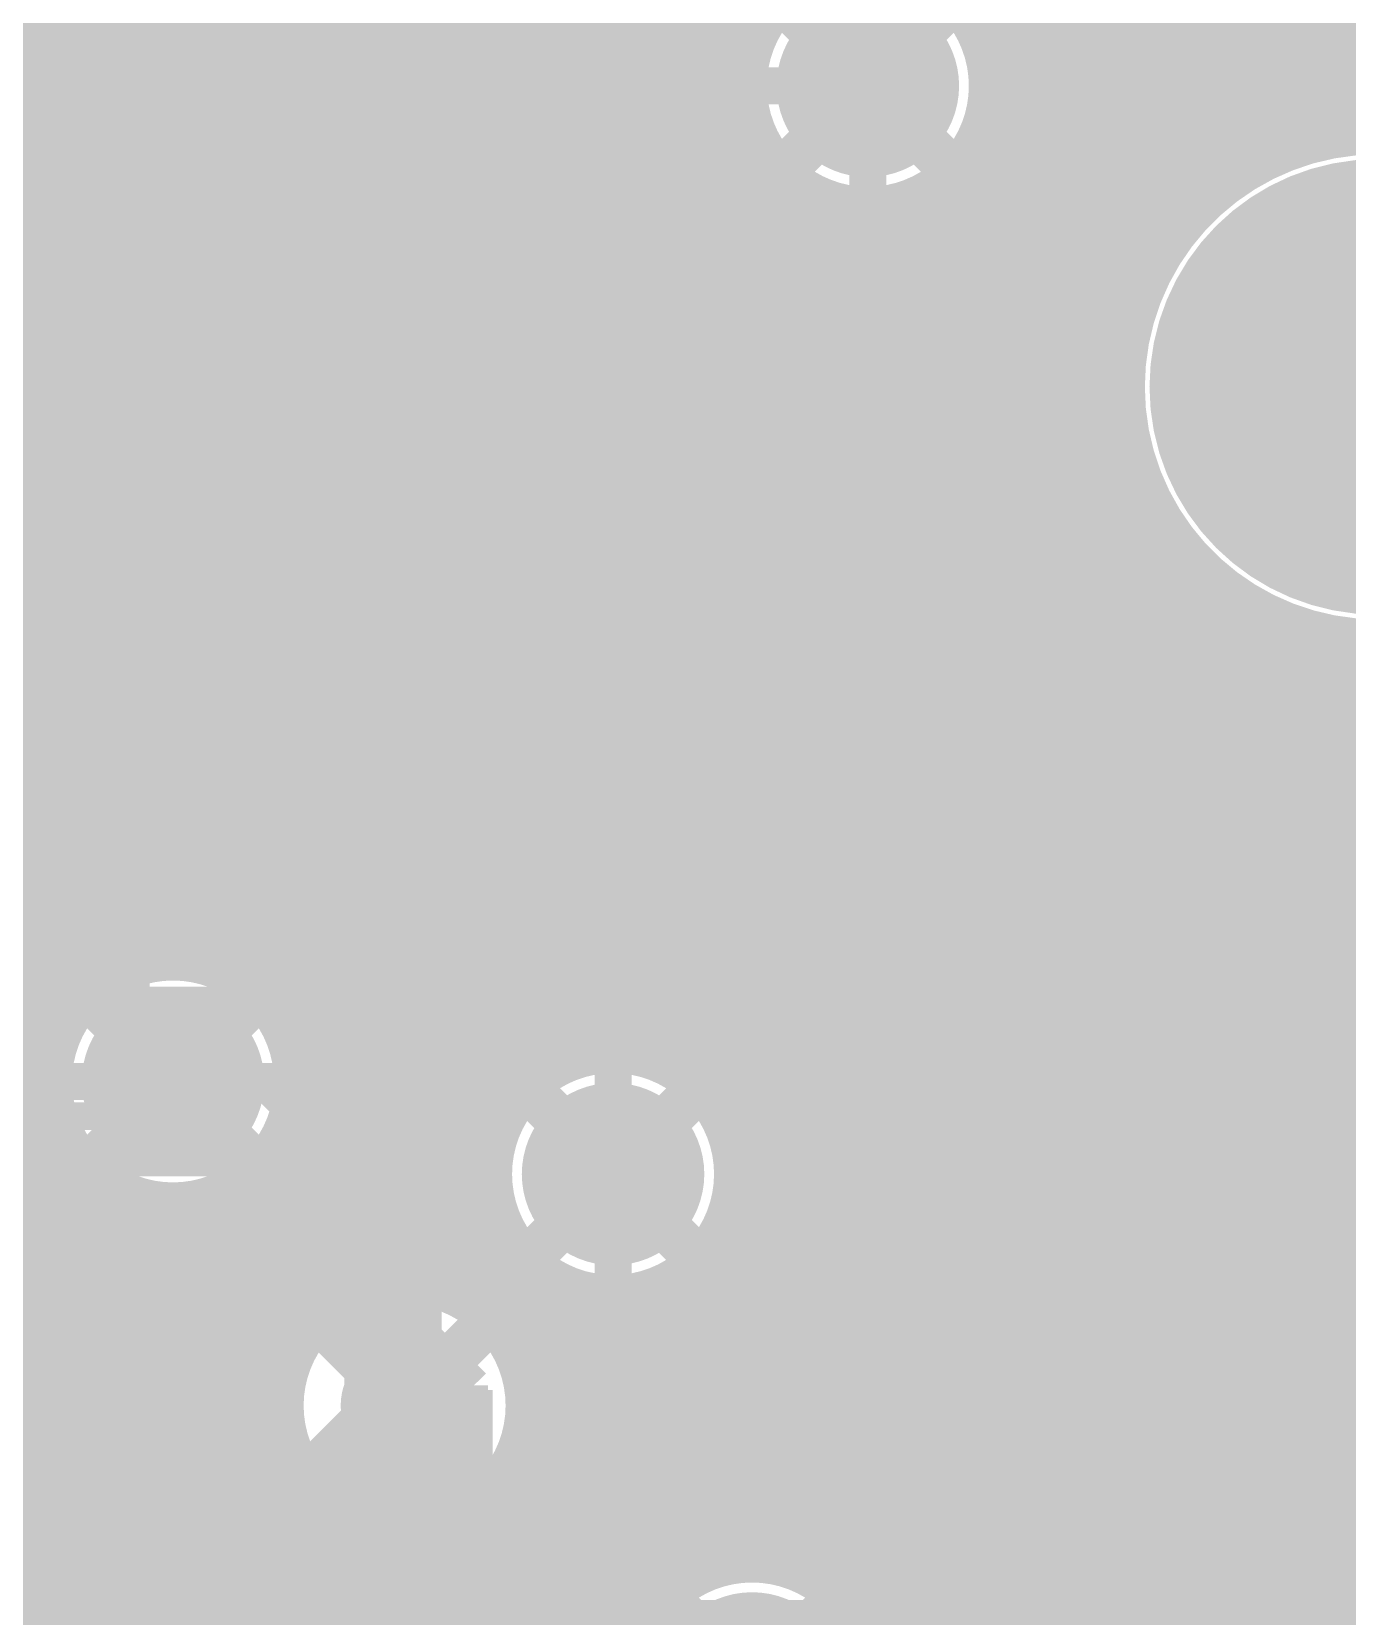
# Model space of a CAD drawing. Extents: x -118 to 4, y -52 to 56.
# Drawn here: x -55.64 to -48.43, y 38.98 to 47.67 of the extents above; entities that cross this region are included whole.
import ezdxf

# ---------------------------------------------------------------- set-up
doc = ezdxf.new("R2010")
doc.units = 0
doc.header["$MEASUREMENT"] = 0
doc.layers.get('0').update_dxf_attribs({"linetype": 'CONTINUOUS'})
for name, color, linetype in [('22-302-0_BOT', 7, 'CONTINUOUS'), ('22-302-0_DRD', 7, 'CONTINUOUS'), ('22-302-0_DRL', 2, 'CONTINUOUS'), ('22-302-0_GND', 1, 'CONTINUOUS'), ('22-302-0_IN1', 3, 'CONTINUOUS'), ('22-302-0_SMB', 5, 'CONTINUOUS'), ('22-302-0_SMT', 10, 'CONTINUOUS'), ('22-302-0_SPB', 14, 'CONTINUOUS'), ('22-302-0_SPT', 9, 'CONTINUOUS'), ('22-302-0_SSB', 12, 'CONTINUOUS'), ('22-302-0_SST', 11, 'CONTINUOUS'), ('22-302-0_TOP', 13, 'CONTINUOUS'), ('THRUHOLE_TAP', 7, 'CONTINUOUS')]:
    doc.layers.add(name, color=color, linetype=linetype)

# ---------------------------------------------------------------- blocks, each defined once
blk = doc.blocks.new('RECTANGLE_2')
blk.add_solid([(0.4826, 0.4064), (0.4826, -0.4064), (-0.4826, 0.4064), (-0.4826, -0.4064)])
blk = doc.blocks.new('ROUND_17')
at = {"const_width": 1.09982}
blk.add_lwpolyline([(-0.54991, 0, 1), (0.54991, 0, 1)], format="xyb", close=True, dxfattribs=at)
blk = doc.blocks.new('ROUND_50')
at = {"const_width": 0.35052}
blk.add_lwpolyline([(-0.17526, 0, 1), (0.17526, 0, 1)], format="xyb", close=True, dxfattribs=at)
blk = doc.blocks.new('RECTANGLE_62')
blk.add_solid([(0.635, 0.508), (0.635, -0.508), (-0.635, 0.508), (-0.635, -0.508)])
blk = doc.blocks.new('ROUND_102')
at = {"const_width": 0.54991}
blk.add_lwpolyline([(-0.274954, 0, 1), (0.274954, 0, 1)], format="xyb", close=True, dxfattribs=at)
blk = doc.blocks.new('ROUND_106')
at = {"const_width": 0.10033}
blk.add_lwpolyline([(-0.050164, 0, 1), (0.050164, 0, 1)], format="xyb", close=True, dxfattribs=at)
blk = doc.blocks.new('ROUND_107')
at = {"const_width": 0.10033}
blk.add_lwpolyline([(-0.050164, 0, 1), (0.050164, 0, 1)], format="xyb", close=True, dxfattribs=at)
blk = doc.blocks.new('ROUND_86')
at = {"const_width": 1.24968}
blk.add_lwpolyline([(-0.62484, 0, 1), (0.62484, 0, 1)], format="xyb", close=True, dxfattribs=at)
blk = doc.blocks.new('ROUND_92')
at = {"const_width": 0.0635}
blk.add_lwpolyline([(-0.03175, 0, 1), (0.03175, 0, 1)], format="xyb", close=True, dxfattribs=at)
blk = doc.blocks.new('ROUND_93')
at = {"const_width": 0.50038}
blk.add_lwpolyline([(-0.25019, 0, 1), (0.25019, 0, 1)], format="xyb", close=True, dxfattribs=at)
blk = doc.blocks.new('ROUND_95')
at = {"const_width": 0.50038}
blk.add_lwpolyline([(-0.25019, 0, 1), (0.25019, 0, 1)], format="xyb", close=True, dxfattribs=at)
blk = doc.blocks.new('ROUND_58')
at = {"const_width": 0.35052}
blk.add_lwpolyline([(-0.17526, 0, 1), (0.17526, 0, 1)], format="xyb", close=True, dxfattribs=at)
blk = doc.blocks.new('RECTANGLE_31')
blk.add_solid([(0.508, 0.635), (0.508, -0.635), (-0.508, 0.635), (-0.508, -0.635)])
blk = doc.blocks.new('OBLONG_40')
at = {"const_width": 0.29972}
blk.add_lwpolyline([(0, 0.74041), (0, -0.74041)], dxfattribs=at)
at = {"const_width": 0.14986}
for points in [[(-0.07493, 0.74041, 1), (0.07493, 0.74041, 1)], [(-0.07493, -0.74041, 1), (0.07493, -0.74041, 1)]]:
    blk.add_lwpolyline(points, format="xyb", close=True, dxfattribs=at)
blk = doc.blocks.new('ROUND_98')
at = {"const_width": 0.10033}
blk.add_lwpolyline([(-0.050164, 0, 1), (0.050164, 0, 1)], format="xyb", close=True, dxfattribs=at)

msp = doc.modelspace()

# ---------------------------------------------------------------- linework, layer by layer
at = {"layer": '22-302-0_BOT'}
for points, const_width in [([(-54.356, 53.848), (-54.61, 53.848), (-55.499, 52.959), (-55.499, 45.72), (-56.388, 44.831), (-56.388, 42.799), (-57.277, 41.91), (-57.277, 41.021)], 0.2032), ([(-57.277, 41.021), (-57.277, 41.91), (-56.388, 42.799), (-56.388, 44.831), (-55.499, 45.72), (-55.499, 52.959), (-54.61, 53.848), (-54.356, 53.848)], 0.2032), ([(-52.451, 41.402), (-50.419, 43.434), (-50.419, 46.482), (-49.657, 47.244), (-49.657, 52.451), (-48.768, 53.34), (-28.067, 53.34), (-25.654, 50.927), (-14.605, 50.927)], 0.2032), ([(-51.054, 53.213), (-51.054, 52.578), (-53.213, 50.419), (-53.213, 46.482), (-53.467, 46.228), (-53.467, 44.1706), (-54.5338, 43.1038), (-54.61, 43.1038)], 0.2032), ([(-49.149, 52.38496), (-49.149, 46.84014)], 0.254), ([(-49.2506, 52.28336), (-49.2506, 47.244)], 0.254), ([(-48.9204, 51.90744), (-48.9204, 46.98746)], 0.254), ([(-48.6918, 51.54422), (-48.6918, 47.08398)], 0.254), ([(-48.6664, 51.5239), (-48.6664, 47.0916)], 0.254), ([(-54.61, 51.054), (-54.61, 47.625), (-54.483, 47.625)], 0.2032), ([(-51.054, 47.371), (-52.197, 48.514), (-52.197, 48.641)], 0.2032), ([(-52.197, 48.641), (-52.197, 48.514), (-51.054, 47.371), (-51.054, 45.466), (-51.9938, 44.5262), (-52.07, 44.5262)], 0.2032), ([(-48.6664, 47.7266), (-49.2506, 47.7266)], 0.254), ([(-54.483, 47.625), (-54.61, 47.498), (-54.61, 44.5262)], 0.2032), ([(-48.6664, 47.498), (-49.2506, 47.498)], 0.254), ([(-48.6664, 47.2694), (-49.2506, 47.2694)], 0.254), ([(-48.80864, 47.0408), (-49.30394, 47.0408)], 0.254), ([(-49.36998, 46.95698), (-50.0126, 46.31436)], 0.254), ([(-49.3776, 46.94936), (-49.3776, 46.61154)], 0.254), ([(-49.18202, 46.8122), (-49.51476, 46.8122)], 0.254), ([(-49.6062, 46.72076), (-49.6062, 46.2026)], 0.254), ([(-52.197, 46.609), (-52.324, 46.609), (-52.959, 45.974), (-52.959, 43.307), (-53.1622, 43.1038), (-52.07, 43.1038)], 0.2032), ([(-49.40046, 46.5836), (-49.74336, 46.5836)], 0.254), ([(-49.8348, 46.49216), (-49.8348, 37.4904)], 0.254), ([(-50.0126, 46.31436), (-50.0126, 43.434)], 0.254), ([(-49.54016, 46.355), (-49.97196, 46.355)], 0.254), ([(-49.6316, 46.1264), (-50.0126, 46.1264)], 0.254), ([(-49.67732, 45.8978), (-50.0126, 45.8978)], 0.254), ([(-49.68748, 45.6692), (-50.0126, 45.6692)], 0.254), ([(-49.66208, 45.4406), (-50.0126, 45.4406)], 0.254), ([(-49.59604, 45.212), (-50.0126, 45.212)], 0.254), ([(-49.6062, 45.2374), (-49.6062, 37.4904)], 0.254), ([(-49.48428, 44.9834), (-50.0126, 44.9834)], 0.254), ([(-49.3776, 44.82846), (-49.3776, 37.4904)], 0.254), ([(-49.3141, 44.7548), (-50.0126, 44.7548)], 0.254), ([(-49.149, 44.59986), (-49.149, 37.4904)], 0.254), ([(-49.0474, 44.5262), (-50.0126, 44.5262)], 0.254), ([(-48.9204, 44.45), (-48.9204, 37.4904)], 0.254), ([(-48.40732, 44.2976), (-50.0126, 44.2976)], 0.254), ([(-48.6918, 44.35602), (-48.6918, 37.4904)], 0.254), ([(-48.4632, 44.30522), (-48.4632, 37.4904)], 0.254), ([(-29.3878, 44.069), (-50.0126, 44.069)], 0.254), ([(-29.3878, 43.8404), (-50.0126, 43.8404)], 0.254), ([(-29.3878, 43.6118), (-50.0126, 43.6118)], 0.254), ([(-29.3878, 43.3832), (-50.01514, 43.3832)], 0.254), ([(-50.0634, 43.23588), (-50.0634, 37.55644)], 0.254), ([(-52.07, 43.1038), (-53.1622, 43.1038), (-53.213, 43.1038)], 0.2032), ([(-53.213, 43.053), (-53.1622, 43.1038), (-52.07, 43.1038)], 0.2032), ([(-52.07, 43.1038), (-53.1622, 43.1038), (-53.213, 43.1038)], 0.2032), ([(-50.13198, 43.14698), (-51.7779, 41.49852)], 0.254), ([(-36.28644, 43.1546), (-50.12436, 43.1546)], 0.254), ([(-50.292, 42.98696), (-50.292, 37.78504)], 0.254), ([(-36.51504, 42.926), (-50.35296, 42.926)], 0.254), ([(-50.5206, 42.75836), (-50.5206, 38.01364)], 0.254), ([(-36.74364, 42.6974), (-50.58156, 42.6974)], 0.254), ([(-36.97224, 42.4688), (-50.81016, 42.4688)], 0.254), ([(-50.7492, 42.52976), (-50.7492, 38.24224)], 0.254), ([(-50.9778, 42.30116), (-50.9778, 38.47084)], 0.254), ([(-37.20084, 42.2402), (-51.03876, 42.2402)], 0.254), ([(-51.2064, 42.07256), (-51.2064, 39.08552)], 0.254), ([(-37.42944, 42.0116), (-51.26736, 42.0116)], 0.254), ([(-54.991, 36.322), (-54.229, 36.322), (-52.832, 37.719), (-52.832, 40.386), (-54.356, 41.91), (-54.864, 41.91)], 0.2032), ([(-37.9603, 41.783), (-51.49596, 41.783)], 0.254), ([(-51.435, 41.84396), (-51.435, 39.23792)], 0.254), ([(-51.6636, 41.61536), (-51.6636, 39.28618)], 0.254), ([(-38.26256, 41.5544), (-51.72456, 41.5544)], 0.254), ([(-38.37432, 41.3258), (-51.77536, 41.3258)], 0.254), ([(-38.39718, 41.0972), (-51.84394, 41.0972)], 0.254), ([(-54.61, 40.7162), (-56.007, 40.7162), (-56.7182, 40.7162), (-57.023, 41.021), (-57.277, 41.021)], 0.2032), ([(-54.61, 40.7162), (-56.007, 40.7162), (-56.7182, 40.7162), (-56.9722, 40.7162), (-57.277, 41.021)], 0.2032), ([(-51.8922, 41.01338), (-51.8922, 39.2557)], 0.254), ([(-38.33876, 40.8686), (-52.02936, 40.8686)], 0.254), ([(-53.7972, 40.77716), (-53.7972, 40.0304)], 0.254), ([(-53.7972, 40.77716), (-53.2384, 40.21836)], 0.254), ([(-52.61356, 40.7416), (-52.54498, 40.67302)], 0.254), ([(-52.578, 40.73398), (-52.578, 40.70604)], 0.254), ([(-52.3494, 40.7289), (-52.3494, 38.76802)], 0.254), ([(-52.1208, 40.80764), (-52.1208, 39.13378)], 0.254), ([(-54.61, 37.973), (-56.007, 39.37), (-56.007, 40.7162), (-54.61, 40.7162)], 0.2032), ([(-53.66004, 40.64), (-53.7972, 40.64)], 0.254), ([(-53.721, 40.70096), (-53.721, 37.40404)], 0.254), ([(-45.74286, 40.64), (-52.5145, 40.64)], 0.254), ([(-53.4924, 40.47236), (-53.4924, 37.63264)], 0.254), ([(-54.61, 39.2938), (-53.594, 40.3098), (-53.594, 40.132)], 0.2032), ([(-53.594, 40.132), (-53.594, 40.3098), (-54.61, 39.2938)], 0.2032), ([(-53.43144, 40.4114), (-53.7972, 40.4114)], 0.254), ([(-46.06544, 40.4114), (-52.4256, 40.4114)], 0.254), ([(-52.4256, 40.386), (-52.4256, 37.719)], 0.254), ([(-53.2638, 40.24376), (-53.2638, 37.86124)], 0.254), ([(-53.2384, 40.21836), (-53.2384, 37.88664)], 0.254), ([(-53.2384, 40.1828), (-53.7972, 40.1828)], 0.254), ([(-46.26102, 40.1828), (-52.4256, 40.1828)], 0.254), ([(-53.7972, 40.0304), (-53.7972, 39.9796)], 0.254), ([(-53.7972, 39.9796), (-53.7972, 38.5572)], 0.254), ([(-53.2384, 39.9542), (-53.7972, 39.9542)], 0.254), ([(-46.39056, 39.9542), (-52.4256, 39.9542)], 0.254), ([(-53.2384, 39.7256), (-53.7972, 39.7256)], 0.254), ([(-46.4693, 39.7256), (-52.4256, 39.7256)], 0.254), ([(-53.2384, 39.497), (-53.7972, 39.497)], 0.254), ([(-46.50994, 39.497), (-52.4256, 39.497)], 0.254), ([(-53.7972, 39.2938), (-54.61, 39.2938)], 0.254), ([(-53.2384, 39.2684), (-53.7972, 39.2684)], 0.254), ([(-51.84902, 39.2684), (-52.4256, 39.2684)], 0.254), ([(-46.50994, 39.2684), (-51.52644, 39.2684)], 0.254), ([(-53.2384, 39.0398), (-53.7972, 39.0398)], 0.254), ([(-52.21478, 39.0398), (-52.4256, 39.0398)], 0.254), ([(-46.47692, 39.0398), (-51.16322, 39.0398)], 0.254)]:
    msp.add_lwpolyline(points, dxfattribs=dict(at, const_width=const_width))
at = {"layer": '22-302-0_BOT', "const_width": 0.254}
for points in [[(-49.36998, 46.95698, 0.1989124), (-49.25109, 47.244)], [(-49.36998, 46.95698, 0.1989124), (-49.25109, 47.244)], [(-48.6664, 47.0916, 0.3321503), (-49.69002, 45.72)], [(-49.69002, 45.72, 0.4142136), (-48.26, 44.28998)], [(-50.13198, 43.14698, 0.1989124), (-50.01309, 43.434)], [(-50.13198, 43.14698, 0.1989124), (-50.01309, 43.434)], [(-51.77028, 41.402, 0.0356211), (-51.77717, 41.49862)], [(-52.451, 40.72128, 0.4142136), (-51.77028, 41.402)], [(-52.61356, 40.7416, 0.0604122), (-52.451, 40.72189)], [(-52.4256, 40.386, 0.1989115), (-52.54463, 40.67337)], [(-51.689, 39.28872, 0.4142136), (-52.36972, 38.608)], [(-51.00828, 38.608, 0.4142136), (-51.689, 39.28872)]]:
    msp.add_lwpolyline(points, format="xyb", dxfattribs=at)
at = {"layer": '22-302-0_DRD', "const_width": 0.254}
for points in [[(-50.419, 48.006), (-51.689, 46.736)], [(-50.419, 46.736), (-51.689, 48.006)], [(-48.895, 46.355), (-48.895, 45.085)], [(-47.625, 46.355), (-48.895, 46.355)], [(-47.625, 45.72), (-48.895, 45.72)], [(-48.895, 45.085), (-47.625, 45.085)], [(-52.578, 43.7388), (-53.848, 42.4688)], [(-52.578, 42.4688), (-53.848, 43.7388)], [(-52.578, 43.7388), (-53.848, 42.4688)], [(-52.578, 42.4688), (-53.848, 43.7388)], [(-54.229, 42.545), (-55.499, 41.275)], [(-54.229, 41.275), (-55.499, 42.545)], [(-51.816, 42.037), (-53.086, 40.767)], [(-51.816, 40.767), (-53.086, 42.037)], [(-52.959, 40.767), (-54.229, 39.497)], [(-52.959, 39.497), (-54.229, 40.767)], [(-52.959, 40.767), (-54.229, 39.497)], [(-52.959, 39.497), (-54.229, 40.767)], [(-48.641, 40.767), (-49.911, 39.497)], [(-48.641, 39.497), (-49.911, 40.767)], [(-48.641, 40.767), (-49.911, 39.497)], [(-48.641, 39.497), (-49.911, 40.767)], [(-48.641, 40.767), (-49.911, 39.497)], [(-48.641, 39.497), (-49.911, 40.767)], [(-51.054, 39.243), (-52.324, 37.973)], [(-51.054, 37.973), (-52.324, 39.243)]]:
    msp.add_lwpolyline(points, dxfattribs=at)
at = {"layer": '22-302-0_IN1', "const_width": 0.254}
for points in [[(-53.6194, 55.372), (-53.6194, 40.81018)], [(-53.3908, 55.372), (-53.3908, 40.7797)], [(-53.1622, 55.372), (-53.1622, 40.65778)], [(-52.9336, 55.372), (-52.9336, 41.87952)], [(-52.705, 55.372), (-52.705, 42.03192)], [(-52.4764, 55.372), (-52.4764, 42.08018)], [(-52.2478, 55.372), (-52.2478, 42.0497)], [(-52.0192, 55.372), (-52.0192, 41.92778)], [(-51.7906, 55.372), (-51.7906, 41.56202)], [(-50.1904, 55.372), (-50.1904, -3.048)], [(-49.9618, 55.372), (-49.9618, -3.048)], [(-49.7332, 55.372), (-49.7332, 40.63492)], [(-49.5046, 55.372), (-49.5046, 46.42358)], [(-49.276, 55.372), (-49.276, 46.72584)], [(-49.0474, 55.372), (-49.0474, 46.9138)], [(-55.4482, 54.08422), (-55.4482, 42.25798)], [(-55.6768, 53.95976), (-55.6768, 13.35278)], [(-53.848, 53.39588), (-53.848, 40.76192)], [(-50.419, 52.96916), (-50.419, 47.6123)], [(-48.8188, 51.68138), (-48.8188, 47.03572)], [(-48.5902, 51.47564), (-48.5902, 47.11192)], [(-48.3616, 51.3969), (-48.3616, 47.14494)], [(-55.2196, 50.75174), (-55.2196, 42.48912)], [(-54.0766, 50.63236), (-54.0766, 40.60952)], [(-54.991, 50.49012), (-54.991, 42.57802)], [(-54.7624, 50.39106), (-54.7624, 42.58056)], [(-54.5338, 50.37836), (-54.5338, 42.50436)], [(-54.3052, 50.44694), (-54.3052, 42.29608)], [(-51.64836, 47.7012), (-75.47864, 47.7012)], [(-44.49572, 47.7012), (-50.45964, 47.7012)], [(-51.72456, 47.4726), (-75.3999, 47.4726)], [(-44.3738, 47.4726), (-50.3809, 47.4726)], [(-51.72202, 47.244), (-60.84316, 47.244)], [(-44.18584, 47.244), (-50.38598, 47.244)], [(-50.419, 47.12716), (-50.419, -3.048)], [(-51.63312, 47.0154), (-60.5409, 47.0154)], [(-48.86452, 47.0154), (-50.47488, 47.0154)], [(-51.562, 46.91888), (-51.562, 39.27602)], [(-50.6476, 46.8249), (-50.6476, -3.048)], [(-51.40198, 46.7868), (-60.42914, 46.7868)], [(-51.3334, 46.75124), (-51.3334, 39.18712)], [(-49.2125, 46.7868), (-50.70602, 46.7868)], [(-51.1048, 46.69282), (-51.1048, 38.95598)], [(-50.8762, 46.71314), (-50.8762, -3.048)], [(-49.41824, 46.5582), (-60.40882, 46.5582)], [(-49.55286, 46.3296), (-60.46724, 46.3296)], [(-49.63668, 46.101), (-60.63488, 46.101)], [(-49.6824, 45.8724), (-71.3359, 45.8724)], [(-49.68748, 45.6438), (-60.69838, 45.6438)], [(-49.657, 45.4152), (-57.28208, 45.4152)], [(-49.58588, 45.1866), (-57.14492, 45.1866)], [(-49.5046, 45.01642), (-49.5046, 40.77208)], [(-49.46904, 44.958), (-57.10428, 44.958)], [(-49.29124, 44.7294), (-57.14492, 44.7294)], [(-49.276, 44.71416), (-49.276, 40.81272)], [(-49.00676, 44.5008), (-57.28208, 44.5008)], [(-49.0474, 44.5262), (-49.0474, 40.77208)], [(-48.8188, 44.40428), (-48.8188, 40.63492)], [(-48.5902, 44.32808), (-48.5902, 36.8427)], [(-48.3616, 44.29252), (-48.3616, 36.87318)], [(-31.61792, 44.2722), (-66.33464, 44.2722)], [(-31.75508, 44.0436), (-66.2559, 44.0436)], [(-31.79572, 43.815), (-66.26098, 43.815)], [(-31.75508, 43.5864), (-66.34988, 43.5864)], [(-31.61792, 43.3578), (-66.58102, 43.3578)], [(-7.33298, 43.1292), (-69.17436, 43.1292)], [(-7.56412, 42.9006), (-62.81674, 42.9006)], [(-25.34412, 42.672), (-62.55512, 42.672)], [(-55.28564, 42.4434), (-62.45606, 42.4434)], [(-25.51176, 42.4434), (-54.44236, 42.4434)], [(-55.47106, 42.2148), (-62.44336, 42.2148)], [(-25.57018, 42.2148), (-54.25694, 42.2148)], [(-55.53964, 41.9862), (-62.51194, 41.9862)], [(-52.79898, 41.9862), (-54.18836, 41.9862)], [(-25.54732, 41.9862), (-52.10302, 41.9862)], [(-55.52694, 41.7576), (-59.33694, 41.7576)], [(-53.03012, 41.7576), (-54.20106, 41.7576)], [(-38.01872, 41.7576), (-51.87188, 41.7576)], [(-55.42788, 41.529), (-59.18708, 41.529)], [(-55.4482, 41.56202), (-55.4482, 36.82492)], [(-54.3052, 41.52138), (-54.3052, 38.58006)], [(-53.11902, 41.529), (-54.30012, 41.529)], [(-38.28288, 41.529), (-51.78298, 41.529)], [(-55.16372, 41.3004), (-59.13628, 41.3004)], [(-55.2196, 41.33088), (-55.2196, 38.27272)], [(-53.12156, 41.3004), (-54.56174, 41.3004)], [(-54.5338, 41.31564), (-54.5338, 38.64864)], [(-38.38194, 41.3004), (-51.7779, 41.3004)], [(-54.991, 41.24198), (-54.991, 38.53688)], [(-54.7624, 41.2369), (-54.7624, 38.63594)], [(-51.7906, 41.23944), (-51.7906, 39.27856)], [(-53.04536, 41.0718), (-59.16676, 41.0718)], [(-38.39464, 41.0718), (-51.85664, 41.0718)], [(-52.9336, 40.92194), (-52.9336, 40.29202)], [(-52.83708, 40.8432), (-59.29122, 40.8432)], [(-38.32606, 40.8432), (-52.06238, 40.8432)], [(-52.0192, 40.87622), (-52.0192, 39.20236)], [(-52.705, 40.77208), (-52.705, 18.07972)], [(-52.2478, 40.75176), (-52.2478, 38.99408)], [(-52.4764, 40.72128), (-52.4764, 18.03908)], [(-54.07152, 40.6146), (-59.65444, 40.6146)], [(-49.75352, 40.6146), (-53.11394, 40.6146)], [(-45.78858, 40.6146), (-48.79594, 40.6146)], [(-54.22392, 40.386), (-90.24112, 40.386)], [(-49.90592, 40.386), (-52.96408, 40.386)], [(-46.09084, 40.386), (-48.64608, 40.386)], [(-54.27218, 40.1574), (-90.14206, 40.1574)], [(-49.95418, 40.1574), (-52.91328, 40.1574)], [(-46.2788, 40.1574), (-48.59528, 40.1574)], [(-52.9336, 39.96944), (-52.9336, 18.03908)], [(-54.2417, 39.9288), (-90.12936, 39.9288)], [(-49.9237, 39.9288), (-52.94376, 39.9288)], [(-46.40072, 39.9288), (-48.62576, 39.9288)], [(-54.11978, 39.7002), (-90.19794, 39.7002)], [(-49.80178, 39.7002), (-53.06822, 39.7002)], [(-46.47692, 39.7002), (-48.75022, 39.7002)], [(-54.0766, 39.65194), (-54.0766, 38.39464)], [(-53.1622, 39.60622), (-53.1622, 17.90192)], [(-49.7332, 39.62908), (-49.7332, 35.39998)], [(-48.8188, 39.62908), (-48.8188, 36.72078)], [(-53.75402, 39.4716), (-90.38336, 39.4716)], [(-53.848, 39.50208), (-53.848, 0.30988)], [(-53.6194, 39.45128), (-53.6194, 0.04572)], [(-49.43602, 39.4716), (-53.43144, 39.4716)], [(-53.3908, 39.48176), (-53.3908, -3.048)], [(-49.5046, 39.49192), (-49.5046, 35.63112)], [(-49.276, 39.45128), (-49.276, 35.72002)], [(-46.50994, 39.4716), (-49.11344, 39.4716)], [(-49.0474, 39.49192), (-49.0474, 36.35502)], [(-51.9303, 39.243), (-98.425, 39.243)], [(-46.50994, 39.243), (-51.44516, 39.243)], [(-52.23256, 39.0144), (-98.425, 39.0144)], [(-46.4693, 39.0144), (-51.1429, 39.0144)]]:
    msp.add_lwpolyline(points, dxfattribs=at)
for points in [[(-51.054, 48.05172, 0.4142136), (-51.73472, 47.371)], [(-50.37328, 47.371, 0.4142136), (-51.054, 48.05172)], [(-51.73472, 47.371, 0.4142136), (-51.054, 46.69028)], [(-51.054, 46.69028, 0.4142136), (-50.37328, 47.371)], [(-48.26, 47.15002, 0.4142136), (-49.69002, 45.72)], [(-49.69002, 45.72, 0.4142136), (-48.26, 44.28998)], [(-54.864, 42.59072, 0.4142136), (-55.54472, 41.91)], [(-54.18328, 41.91, 0.4142136), (-54.864, 42.59072)], [(-52.451, 42.08272, 0.4142136), (-53.13172, 41.402)], [(-51.77028, 41.402, 0.4142136), (-52.451, 42.08272)], [(-55.54472, 41.91, 0.4142136), (-54.864, 41.22928)], [(-54.864, 41.22928, 0.4142136), (-54.18328, 41.91)], [(-53.13172, 41.402, 0.4142136), (-52.451, 40.72128)], [(-52.451, 40.72128, 0.4142136), (-51.77028, 41.402)], [(-53.594, 40.81272, 0.4142136), (-54.27472, 40.132)], [(-53.594, 40.81272, 0.4142136), (-54.27472, 40.132)], [(-52.91328, 40.132, 0.4142136), (-53.594, 40.81272)], [(-52.91328, 40.132, 0.4142136), (-53.594, 40.81272)], [(-49.276, 40.81272, 0.4142136), (-49.95672, 40.132)], [(-49.276, 40.81272, 0.4142136), (-49.95672, 40.132)], [(-48.59528, 40.132, 0.4142136), (-49.276, 40.81272)], [(-48.59528, 40.132, 0.4142136), (-49.276, 40.81272)], [(-54.27472, 40.132, 0.4142136), (-53.594, 39.45128)], [(-54.27472, 40.132, 0.4142136), (-53.594, 39.45128)], [(-53.594, 39.45128, 0.4142136), (-52.91328, 40.132)], [(-53.594, 39.45128, 0.4142136), (-52.91328, 40.132)], [(-49.95672, 40.132, 0.4142136), (-49.276, 39.45128)], [(-49.95672, 40.132, 0.4142136), (-49.276, 39.45128)], [(-49.276, 39.45128, 0.4142136), (-48.59528, 40.132)], [(-49.276, 39.45128, 0.4142136), (-48.59528, 40.132)], [(-51.689, 39.28872, 0.4142136), (-52.36972, 38.608)], [(-51.00828, 38.608, 0.4142136), (-51.689, 39.28872)]]:
    msp.add_lwpolyline(points, format="xyb", dxfattribs=at)
at = {"layer": '22-302-0_SSB', "const_width": 0.1524}
for points in [[(-51.054, 49.657), (-51.054, 45.593), (-55.626, 45.593), (-55.626, 47.371), (-55.372, 47.625), (-55.626, 47.879), (-55.626, 49.657), (-51.054, 49.657)], [(-55.4355, 42.3545), (-55.4355, 45.2755), (-53.7972, 45.2755), (-53.7972, 42.3545), (-55.4355, 42.3545)], [(-51.2445, 45.2755), (-51.2445, 42.3545), (-52.8828, 42.3545), (-52.8828, 45.2755), (-51.2445, 45.2755)], [(-50.3174, 44.88434), (-50.3174, 44.52874), (-50.48758, 44.40936), (-50.65776, 44.40936), (-50.8254, 44.52874), (-50.8254, 44.88434), (-49.8094, 44.88434)], [(-50.3174, 44.58716), (-49.8094, 44.40936)], [(-50.3174, 43.98772), (-50.3174, 43.63212), (-50.14976, 43.57116), (-49.97958, 43.57116), (-49.8094, 43.63212), (-49.8094, 43.98772), (-49.97958, 44.04614), (-50.14976, 44.04614), (-50.8254, 43.80992)], [(-49.8094, 43.08856), (-50.8254, 42.73296), (-50.8254, 43.20794)], [(-53.7845, 41.4655), (-53.7845, 38.5445), (-55.4228, 38.5445), (-55.4228, 41.4655), (-53.7845, 41.4655)]]:
    msp.add_lwpolyline(points, dxfattribs=at)
at = {"layer": '22-302-0_SST', "const_width": 0.1524}
for points in [[(-55.64124, 47.15256), (-55.64124, 46.68012), (-56.31942, 46.91634), (-56.31942, 47.03572), (-55.30342, 47.03572)], [(-50.49012, 46.73346), (-50.49012, 46.25848), (-51.16576, 46.4947), (-51.16576, 46.61408), (-50.14976, 46.61408)], [(-55.64124, 46.31436), (-55.64124, 45.84192), (-56.31942, 46.07814), (-56.31942, 46.19752), (-55.30342, 46.19752)], [(-50.65776, 45.42028), (-50.65776, 45.77588), (-50.82794, 45.89526), (-50.99812, 45.89526), (-51.16576, 45.77588), (-51.16576, 45.42028), (-50.14976, 45.42028)], [(-55.47106, 45.47616), (-55.30342, 45.41774), (-55.30342, 45.06214), (-55.47106, 45.00372), (-56.14924, 45.00372), (-56.31942, 45.06214), (-56.31942, 45.41774), (-56.14924, 45.47616)], [(-51.16576, 45.05706), (-51.16576, 44.58208)], [(-50.14976, 44.8183), (-51.16576, 44.8183)], [(-56.7055, 44.6405), (-56.7055, 41.7195), (-55.0672, 41.7195), (-55.0672, 44.6405), (-56.7055, 44.6405)], [(-53.467, 38.989), (-49.403, 38.989), (-49.403, 43.561), (-51.181, 43.561), (-51.435, 43.307), (-51.689, 43.561), (-53.467, 43.561), (-53.467, 38.989)], [(-47.9552, 42.33164), (-47.9552, 41.85666), (-48.63084, 42.33164), (-48.80102, 42.33164), (-48.9712, 42.27068), (-48.9712, 41.91508), (-48.80102, 41.85666)], [(-47.9552, 41.37406), (-48.9712, 41.37406), (-48.80102, 41.25468)], [(-48.12284, 40.29964), (-47.9552, 40.35806), (-47.9552, 40.59428), (-48.12284, 40.65524), (-48.29302, 40.77208), (-48.80102, 40.77208), (-48.9712, 40.71366), (-48.9712, 40.35806), (-48.80102, 40.29964), (-48.12284, 40.29964)], [(-59.55538, 35.8902), (-59.55538, 39.0398), (-54.61, 39.0398), (-54.61, 35.433), (-59.09818, 35.433), (-59.55538, 35.8902)]]:
    msp.add_lwpolyline(points, dxfattribs=at)
at = {"layer": '22-302-0_SST', "const_width": 0.254}
for points in [[(-48.26, 47.12208, 0.4142136), (-49.66208, 45.72)], [(-49.66208, 45.72, 0.4142136), (-48.26, 44.31792)]]:
    msp.add_lwpolyline(points, format="xyb", dxfattribs=at)
at = {"layer": '22-302-0_TOP'}
for points, const_width in [([(-50.292, 50.06848), (-50.292, 41.14292)], 0.254), ([(-50.0634, 50.06848), (-50.0634, 41.14292)], 0.254), ([(-49.8348, 50.06848), (-49.8348, 41.14292)], 0.254), ([(-49.6062, 50.06848), (-49.6062, 46.32706)], 0.254), ([(-49.3776, 50.06848), (-49.3776, 46.6852)], 0.254), ([(-49.149, 50.06848), (-49.149, 46.89856)], 0.254), ([(-48.9204, 50.06848), (-48.9204, 47.0408)], 0.254), ([(-48.6918, 50.06848), (-48.6918, 47.13224)], 0.254), ([(-48.4632, 50.06848), (-48.4632, 47.18304)], 0.254), ([(-59.436, 48.768), (-58.039, 47.371), (-51.054, 47.371)], 0.2032), ([(-44.52366, 47.6504), (-50.38344, 47.6504)], 0.254), ([(-44.39412, 47.4218), (-50.3301, 47.4218)], 0.254), ([(-48.35906, 47.1932), (-50.35042, 47.1932)], 0.254), ([(-49.05502, 46.9646), (-50.45202, 46.9646)], 0.254), ([(-51.6001, 46.89348), (-58.039, 46.89348)], 0.254), ([(-55.5498, 46.89348), (-55.5498, 44.67352)], 0.254), ([(-55.3212, 46.89348), (-55.3212, 44.67352)], 0.254), ([(-55.0926, 46.89348), (-55.0926, 44.67352)], 0.254), ([(-54.864, 46.89348), (-54.864, 44.10964)], 0.254), ([(-54.6354, 46.89348), (-54.6354, 44.33824)], 0.254), ([(-54.4068, 46.89348), (-54.4068, 44.5643)], 0.254), ([(-54.1782, 46.89348), (-54.1782, 44.66844)], 0.254), ([(-53.9496, 46.89348), (-53.9496, 44.67352)], 0.254), ([(-53.721, 46.89348), (-53.721, 44.67352)], 0.254), ([(-53.4924, 46.89348), (-53.4924, 44.67352)], 0.254), ([(-53.2638, 46.89348), (-53.2638, 44.67352)], 0.254), ([(-53.0352, 46.89348), (-53.0352, 44.67352)], 0.254), ([(-52.8066, 46.89348), (-52.8066, 44.64812)], 0.254), ([(-52.578, 46.89348), (-52.578, 44.49064)], 0.254), ([(-52.3494, 46.89348), (-52.3494, 44.26204)], 0.254), ([(-52.1208, 46.89348), (-52.1208, 44.03344)], 0.254), ([(-51.8922, 46.89348), (-51.8922, 43.42892)], 0.254), ([(-51.6636, 46.89348), (-51.6636, 43.42892)], 0.254), ([(-50.5206, 46.87824), (-50.5206, 41.14292)], 0.254), ([(-51.40706, 46.736), (-60.37072, 46.736)], 0.254), ([(-51.435, 46.75124), (-51.435, 43.42892)], 0.254), ([(-49.33188, 46.736), (-50.70094, 46.736)], 0.254), ([(-51.2064, 46.6598), (-51.2064, 43.42892)], 0.254), ([(-50.9778, 46.6471), (-50.9778, 43.42892)], 0.254), ([(-50.7492, 46.7106), (-50.7492, 43.42892)], 0.254), ([(-49.50968, 46.5074), (-60.36818, 46.5074)], 0.254), ([(-49.62652, 46.2788), (-60.4393, 46.2788)], 0.254), ([(-49.69764, 46.0502), (-60.60948, 46.0502)], 0.254), ([(-49.7332, 45.8216), (-60.60948, 45.8216)], 0.254), ([(-49.73066, 45.593), (-57.43194, 45.593)], 0.254), ([(-49.69256, 45.3644), (-57.18302, 45.3644)], 0.254), ([(-49.61636, 45.1358), (-57.08142, 45.1358)], 0.254), ([(-49.6062, 45.11294), (-49.6062, 41.14292)], 0.254), ([(-49.4919, 44.9072), (-57.0611, 44.9072)], 0.254), ([(-49.3776, 44.7548), (-49.3776, 40.85082)], 0.254), ([(-49.30648, 44.6786), (-57.11444, 44.6786)], 0.254), ([(-55.02148, 44.67352), (-56.73852, 44.67352)], 0.254), ([(-55.02148, 44.67352), (-55.02148, 43.9547)], 0.254), ([(-52.959, 44.67352), (-54.102, 44.67352)], 0.254), ([(-54.43982, 44.53382), (-55.02148, 43.9547)], 0.254), ([(-52.61864, 44.53128), (-52.11318, 44.02582)], 0.254), ([(-49.149, 44.54144), (-49.149, 40.84574)], 0.254), ([(-54.52364, 44.45), (-55.02148, 44.45)], 0.254), ([(-49.01184, 44.45), (-52.53736, 44.45)], 0.254), ([(-48.9204, 44.3992), (-48.9204, 40.76446)], 0.254), ([(-48.6918, 44.30776), (-48.6918, 40.5638)], 0.254), ([(-54.75224, 44.2214), (-55.02148, 44.2214)], 0.254), ([(-48.61052, 44.2214), (-52.30876, 44.2214)], 0.254), ([(-48.61052, 44.2849), (-48.61052, 40.4241)], 0.254), ([(-52.451, 40.132), (-52.451, 41.402), (-52.451, 43.688), (-52.959, 44.196), (-54.102, 44.196), (-55.118, 43.18), (-57.15, 43.18), (-57.785, 42.545), (-57.785, 42.4688)], 0.2032), ([(-54.98084, 43.9928), (-55.02148, 43.9928)], 0.254), ([(-48.61052, 43.9928), (-52.0827, 43.9928)], 0.254), ([(-53.90388, 43.71848), (-54.77764, 42.84472)], 0.254), ([(-53.15712, 43.71848), (-53.90388, 43.71848)], 0.254), ([(-53.721, 43.71848), (-53.721, 40.84574)], 0.254), ([(-53.4924, 43.71848), (-53.4924, 40.85082)], 0.254), ([(-53.2638, 43.71848), (-53.2638, 41.14292)], 0.254), ([(-53.15712, 43.71848), (-52.92852, 43.48988)], 0.254), ([(-48.61052, 43.7642), (-51.97856, 43.7642)], 0.254), ([(-51.97348, 43.688), (-51.97348, 43.42892)], 0.254), ([(-53.9496, 43.67276), (-53.9496, 40.76446)], 0.254), ([(-53.0352, 43.59656), (-53.0352, 41.8338)], 0.254), ([(-52.97424, 43.5356), (-54.08676, 43.5356)], 0.254), ([(-48.61052, 43.5356), (-51.97348, 43.5356)], 0.254), ([(-54.1782, 43.44416), (-54.1782, 42.14876)], 0.254), ([(-52.92852, 43.48988), (-52.92852, 41.9481)], 0.254), ([(-50.55108, 43.42892), (-51.97348, 43.42892)], 0.254), ([(-50.55108, 43.42892), (-50.55108, 41.40708)], 0.254), ([(-52.92852, 43.307), (-54.31536, 43.307)], 0.254), ([(-48.61052, 43.307), (-50.55108, 43.307)], 0.254), ([(-54.4068, 43.21556), (-54.4068, 42.47388)], 0.254), ([(-53.213, 43.18), (-53.213, 43.1038), (-53.213, 41.529), (-54.51094, 40.22852), (-55.1561, 40.22852)], 0.2032), ([(-53.213, 43.1038), (-53.213, 41.529), (-54.51094, 40.22852), (-55.1561, 40.22852)], 0.2032), ([(-52.92852, 43.0784), (-54.54396, 43.0784)], 0.254), ([(-48.61052, 43.0784), (-50.55108, 43.0784)], 0.254), ([(-54.6354, 42.98696), (-54.6354, 42.59834)], 0.254), ([(-52.92852, 42.8498), (-54.77256, 42.8498)], 0.254), ([(-48.61052, 42.8498), (-50.55108, 42.8498)], 0.254), ([(-54.864, 42.7736), (-54.864, 42.63644)], 0.254), ([(-55.02148, 42.7101), (-55.02148, 42.61866)], 0.254), ([(-52.92852, 42.6212), (-54.71668, 42.6212)], 0.254), ([(-48.61052, 42.6212), (-50.55108, 42.6212)], 0.254), ([(-52.92852, 42.3926), (-54.32044, 42.3926)], 0.254), ([(-51.435, 42.418), (-51.435, 39.497), (-50.419, 38.481), (-50.419, 36.576), (-50.927, 36.068), (-51.435, 36.068), (-52.451, 35.052)], 0.2032), ([(-48.61052, 42.3926), (-50.55108, 42.3926)], 0.254), ([(-52.92852, 42.164), (-54.18328, 42.164)], 0.254), ([(-48.61052, 42.164), (-50.55108, 42.164)], 0.254), ([(-54.864, 41.91), (-55.8038, 41.91), (-55.8038, 40.22852)], 0.2032), ([(-52.94376, 41.9354), (-54.13756, 41.9354)], 0.254), ([(-48.61052, 41.9354), (-50.55108, 41.9354)], 0.254), ([(-53.10886, 41.7068), (-54.1655, 41.7068)], 0.254), ([(-48.61052, 41.7068), (-50.55108, 41.7068)], 0.254), ([(-54.1782, 41.67124), (-54.1782, 40.5638)], 0.254), ([(-53.17236, 41.4782), (-54.2798, 41.4782)], 0.254), ([(-48.61052, 41.4782), (-50.55108, 41.4782)], 0.254), ([(-54.4068, 41.34612), (-54.4068, 40.12184)], 0.254), ([(-52.451, 40.132), (-52.451, 41.402)], 0.2032), ([(-50.95748, 41.40708), (-50.95748, 41.14292)], 0.254), ([(-50.55108, 41.40708), (-50.95748, 41.40708)], 0.254), ([(-50.7492, 41.40708), (-50.7492, 41.14292)], 0.254), ([(-53.15966, 41.2496), (-54.56174, 41.2496)], 0.254), ([(-48.61052, 41.2496), (-50.95748, 41.2496)], 0.254), ([(-54.6354, 41.21912), (-54.6354, 41.05402)], 0.254), ([(-53.12918, 41.14292), (-53.33492, 41.14292)], 0.254), ([(-53.33492, 41.14292), (-53.33492, 40.81272)], 0.254), ([(-49.53508, 41.14292), (-50.95748, 41.14292)], 0.254), ([(-49.53508, 41.14292), (-49.53508, 40.82542)], 0.254), ([(-53.33492, 41.021), (-54.63032, 41.021)], 0.254), ([(-48.61052, 41.021), (-49.53508, 41.021)], 0.254), ([(-54.62778, 40.9702), (-54.62778, 39.90086)], 0.254), ([(-53.89626, 40.7924), (-54.62778, 40.7924)], 0.254), ([(-48.61052, 40.7924), (-48.97374, 40.7924)], 0.254), ([(-54.1782, 40.5638), (-54.62778, 40.5638)], 0.254), ([(-48.61052, 40.5638), (-48.6918, 40.5638)], 0.254), ([(-56.45404, 40.22852), (-56.45404, 39.43604), (-56.007, 38.989), (-54.864, 38.989), (-53.4924, 40.3606), (-53.4924, 40.2336), (-53.594, 40.132)], 0.2032), ([(-54.28996, 40.3352), (-54.62778, 40.3352)], 0.254), ([(-50.419, 40.132), (-49.276, 40.132)], 0.635), ([(-49.276, 40.132), (-50.419, 40.132), (-49.276, 40.132)], 0.635), ([(-54.62778, 40.22852), (-55.1561, 40.22852)], 0.254), ([(-54.31536, 40.21328), (-54.62778, 39.90086)], 0.254), ([(-54.42204, 40.1066), (-54.62778, 40.1066)], 0.254), ([(-53.75402, 39.42334), (-54.48808, 38.68928)], 0.254), ([(-53.33492, 39.45382), (-53.33492, 39.12108)], 0.254), ([(-53.721, 39.41572), (-53.721, 37.25164)], 0.254), ([(-53.4924, 39.41318), (-53.4924, 37.48024)], 0.254), ([(-53.33492, 39.4208), (-53.44668, 39.4208)], 0.254), ([(-53.33492, 39.1922), (-53.98516, 39.1922)], 0.254), ([(-53.9496, 39.22776), (-53.9496, 38.27526)], 0.254), ([(-52.20462, 39.12108), (-53.33492, 39.12108)], 0.254), ([(-53.2638, 39.12108), (-53.2638, 37.7063)], 0.254), ([(-53.0352, 39.12108), (-53.0352, 37.81044)], 0.254), ([(-52.8066, 39.12108), (-52.8066, 37.81552)], 0.254), ([(-52.578, 39.12108), (-52.578, 37.81552)], 0.254), ([(-52.3494, 39.12108), (-52.3494, 38.91026)], 0.254), ([(-54.1782, 38.99916), (-54.1782, 38.5572)], 0.254), ([(-52.32146, 38.9636), (-54.21376, 38.9636)], 0.254)]:
    msp.add_lwpolyline(points, dxfattribs=dict(at, const_width=const_width))
at = {"layer": '22-302-0_TOP', "const_width": 0.254}
for points in [[(-50.32756, 47.371, 0.4142136), (-51.054, 48.09744)], [(-51.054, 46.64456, 0.4142136), (-50.32756, 47.371)], [(-48.26, 47.19574, 0.4142136), (-49.73574, 45.72)], [(-51.6001, 46.89348, 0.2163581), (-51.054, 46.64557)], [(-49.73574, 45.72, 0.3456671), (-48.61052, 44.2849)], [(-54.102, 44.67352, 0.1989124), (-54.43966, 44.53366)], [(-52.62118, 44.53382, 0.1989124), (-52.959, 44.67375)], [(-52.62118, 44.53382, 0.1989124), (-52.959, 44.67375)], [(-51.97348, 43.688, 0.1989116), (-52.11334, 44.02566)], [(-55.02148, 42.7101, 0.1467425), (-54.77879, 42.84079)], [(-55.02148, 42.7101, 0.1467425), (-54.77879, 42.84079)], [(-54.864, 42.63644, 0.0547214), (-55.02159, 42.61914)], [(-54.13756, 41.91, 0.4142136), (-54.864, 42.63644)], [(-52.92852, 41.9481, 0.2163581), (-53.17643, 41.402)], [(-54.68366, 41.20642, 0.3424923), (-54.13756, 41.91)], [(-53.17744, 41.402, 0.0914826), (-53.12961, 41.14276)], [(-54.62778, 40.9702, 0.1164334), (-54.68355, 41.20647)], [(-53.594, 40.85844, 0.3817202), (-54.31536, 40.21328)], [(-53.594, 40.85844, 0.3817202), (-54.31536, 40.21328)], [(-53.37048, 40.82288, 0.0783853), (-53.594, 40.85814)], [(-53.37048, 40.82288, 0.0783853), (-53.594, 40.85814)], [(-53.37048, 40.82288, 0.0645556), (-53.4924, 40.83869)], [(-53.37048, 40.82288, 0.0645556), (-53.4924, 40.83869)], [(-49.276, 40.85844, 0.074763), (-49.48963, 40.82632)], [(-49.276, 40.85844, 0.074763), (-49.48963, 40.82632)], [(-48.61052, 40.4241, 0.297647), (-49.276, 40.85844)], [(-48.61052, 40.4241, 0.297647), (-49.276, 40.85844)], [(-53.75402, 39.42334, 0.0555776), (-53.594, 39.4055)], [(-53.75402, 39.42334, 0.0555776), (-53.594, 39.4055)], [(-53.594, 39.40556, 0.0914824), (-53.33476, 39.45339)], [(-53.594, 39.40556, 0.0914824), (-53.33476, 39.45339)], [(-52.20462, 39.12108, 0.1982707), (-52.4164, 38.608)]]:
    msp.add_lwpolyline(points, format="xyb", dxfattribs=at)

# ---------------------------------------------------------------- block references
at = {"layer": '22-302-0_BOT'}
for name, p in [('RECTANGLE_62', (-54.483, 47.625)), ('ROUND_50', (-51.054, 47.371)), ('RECTANGLE_62', (-52.197, 46.609)), ('ROUND_17', (-48.26, 45.72)), ('RECTANGLE_2', (-54.61, 44.5262)), ('RECTANGLE_2', (-52.07, 44.5262)), ('RECTANGLE_2', (-54.61, 43.1038)), ('RECTANGLE_2', (-52.07, 43.1038)), ('ROUND_50', (-53.213, 43.1038)), ('ROUND_50', (-54.864, 41.91)), ('ROUND_50', (-52.451, 41.402)), ('RECTANGLE_2', (-54.61, 40.7162)), ('ROUND_50', (-53.594, 40.132)), ('ROUND_50', (-49.276, 40.132)), ('RECTANGLE_2', (-54.61, 39.2938))]:
    msp.add_blockref(name, p, dxfattribs=at)
at = {"layer": '22-302-0_DRL'}
for name, p in [('ROUND_106', (-51.054, 47.371)), ('ROUND_102', (-48.26, 45.72)), ('ROUND_107', (-53.213, 43.1038)), ('ROUND_107', (-54.864, 41.91)), ('ROUND_107', (-52.451, 41.402)), ('ROUND_107', (-53.594, 40.132)), ('ROUND_107', (-49.276, 40.132))]:
    msp.add_blockref(name, p, dxfattribs=at)
at = {"layer": '22-302-0_GND'}
for name, p in [('ROUND_95', (-51.054, 47.371)), ('ROUND_86', (-48.26, 45.72)), ('ROUND_95', (-53.213, 43.1038)), ('ROUND_93', (-54.864, 41.91)), ('ROUND_93', (-52.451, 41.402)), ('ROUND_92', (-53.594, 40.132)), ('ROUND_92', (-49.276, 40.132)), ('ROUND_93', (-51.689, 38.608))]:
    msp.add_blockref(name, p, dxfattribs=at)
at = {"layer": '22-302-0_IN1'}
for name, p in [('ROUND_50', (-51.054, 47.371)), ('ROUND_17', (-48.26, 45.72)), ('ROUND_50', (-53.213, 43.1038)), ('ROUND_50', (-54.864, 41.91)), ('ROUND_58', (-52.451, 41.402)), ('ROUND_58', (-53.594, 40.132)), ('ROUND_58', (-49.276, 40.132))]:
    msp.add_blockref(name, p, dxfattribs=at)
at = {"layer": '22-302-0_SMB'}
for name, p in [('RECTANGLE_62', (-54.483, 47.625)), ('RECTANGLE_62', (-52.197, 46.609)), ('ROUND_17', (-48.26, 45.72)), ('RECTANGLE_2', (-54.61, 44.5262)), ('RECTANGLE_2', (-52.07, 44.5262)), ('RECTANGLE_2', (-54.61, 43.1038)), ('RECTANGLE_2', (-52.07, 43.1038)), ('RECTANGLE_2', (-54.61, 40.7162)), ('RECTANGLE_2', (-54.61, 39.2938))]:
    msp.add_blockref(name, p, dxfattribs=at)
at = {"layer": '22-302-0_SMT'}
for name, p in [('ROUND_17', (-48.26, 45.72)), ('RECTANGLE_2', (-55.88, 43.8912)), ('RECTANGLE_31', (-51.435, 42.418)), ('RECTANGLE_2', (-55.88, 42.4688)), ('OBLONG_40', (-55.1561, 40.22852)), ('RECTANGLE_31', (-52.451, 40.132)), ('RECTANGLE_31', (-50.419, 40.132))]:
    msp.add_blockref(name, p, dxfattribs=at)
at = {"layer": '22-302-0_SPB'}
for name, p in [('RECTANGLE_62', (-54.483, 47.625)), ('RECTANGLE_62', (-52.197, 46.609)), ('RECTANGLE_2', (-54.61, 44.5262)), ('RECTANGLE_2', (-52.07, 44.5262)), ('RECTANGLE_2', (-54.61, 43.1038)), ('RECTANGLE_2', (-52.07, 43.1038)), ('RECTANGLE_2', (-54.61, 40.7162)), ('RECTANGLE_2', (-54.61, 39.2938))]:
    msp.add_blockref(name, p, dxfattribs=at)
at = {"layer": '22-302-0_SPT'}
for name, p in [('RECTANGLE_2', (-55.88, 43.8912)), ('RECTANGLE_31', (-51.435, 42.418)), ('RECTANGLE_2', (-55.88, 42.4688)), ('OBLONG_40', (-55.1561, 40.22852)), ('RECTANGLE_31', (-52.451, 40.132)), ('RECTANGLE_31', (-50.419, 40.132))]:
    msp.add_blockref(name, p, dxfattribs=at)
at = {"layer": '22-302-0_TOP'}
for name, p in [('ROUND_50', (-51.054, 47.371)), ('ROUND_17', (-48.26, 45.72)), ('RECTANGLE_2', (-55.88, 43.8912)), ('ROUND_50', (-53.213, 43.1038)), ('RECTANGLE_31', (-51.435, 42.418)), ('RECTANGLE_2', (-55.88, 42.4688)), ('ROUND_50', (-54.864, 41.91)), ('ROUND_50', (-52.451, 41.402)), ('OBLONG_40', (-55.1561, 40.22852)), ('RECTANGLE_31', (-52.451, 40.132)), ('RECTANGLE_31', (-50.419, 40.132)), ('ROUND_50', (-53.594, 40.132)), ('ROUND_50', (-49.276, 40.132))]:
    msp.add_blockref(name, p, dxfattribs=at)
at = {"layer": 'THRUHOLE_TAP'}
for name, p in [('ROUND_98', (-51.054, 47.371)), ('ROUND_102', (-48.26, 45.72)), ('ROUND_98', (-53.213, 43.1038)), ('ROUND_98', (-54.864, 41.91)), ('ROUND_98', (-52.451, 41.402)), ('ROUND_98', (-53.594, 40.132)), ('ROUND_98', (-49.276, 40.132))]:
    msp.add_blockref(name, p, dxfattribs=at)

doc.saveas('drawing.dxf')
